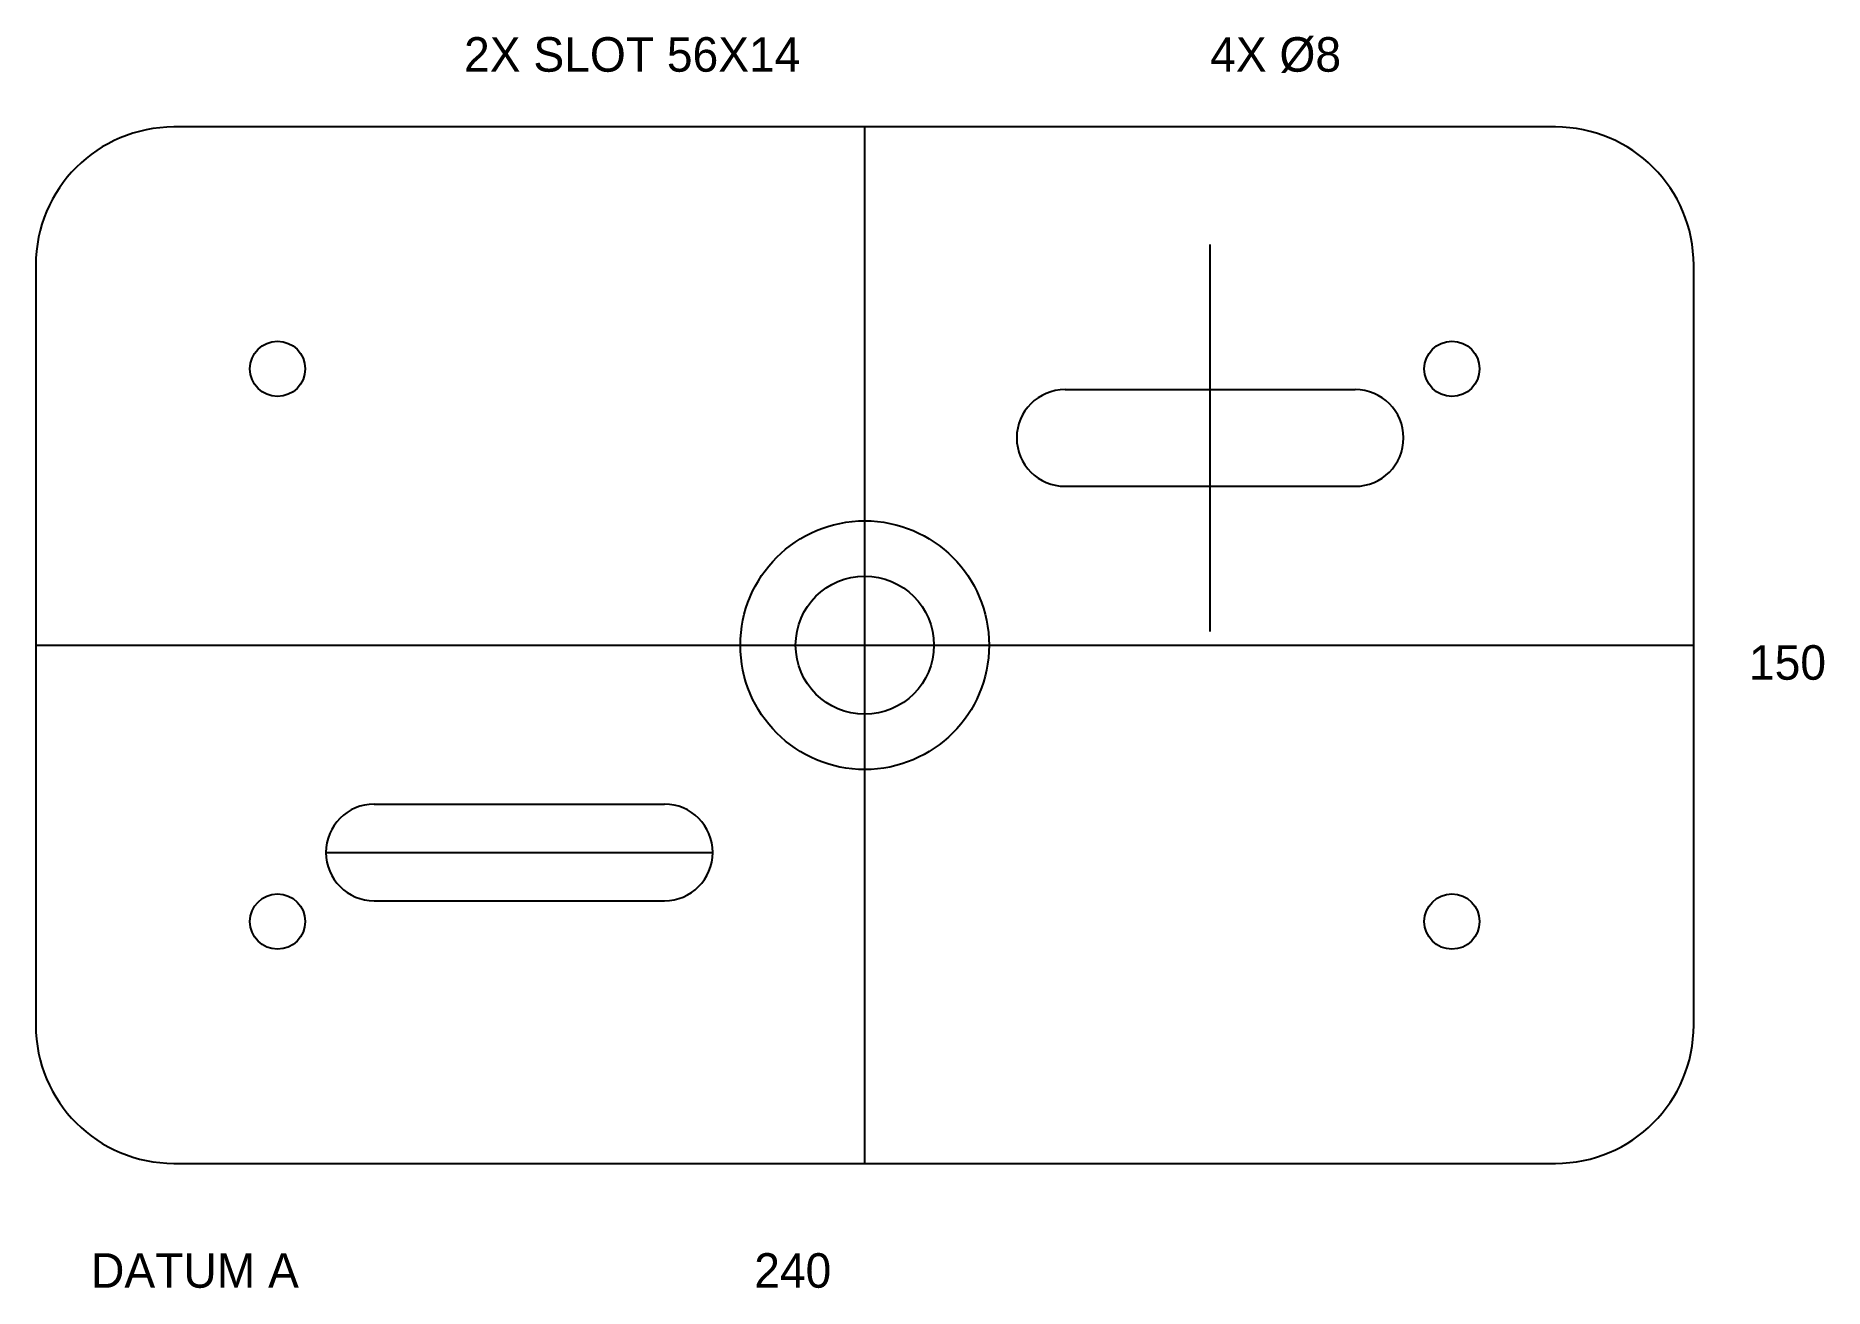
# Model space of a CAD drawing. Header units: millimetres. Extents: x 0 to 259, y -18 to 163.
import ezdxf

# ---------------------------------------------------------------- set-up
doc = ezdxf.new("R2010")
doc.units = ezdxf.units.MM
for name, color, linetype in [('CENTER', 5, 'CONTINUOUS'), ('CUT', 6, 'CONTINUOUS'), ('DIM', 2, 'CONTINUOUS'), ('HOLE', 1, 'CONTINUOUS'), ('OUTLINE', 7, 'CONTINUOUS')]:
    doc.layers.add(name, color=color, linetype=linetype)

msp = doc.modelspace()

# ---------------------------------------------------------------- linework, layer by layer
at = {"layer": 'CENTER'}
for p, q in [((120, 0), (120, 150)), ((170, 77), (170, 133)), ((0, 75), (240, 75)), ((42, 45), (98, 45))]:
    msp.add_line(p, q, dxfattribs=at)
at = {"layer": 'CUT'}
for p, q in [((149, 112), (191, 112)), ((149, 98), (191, 98)), ((49, 52), (91, 52)), ((49, 38), (91, 38))]:
    msp.add_line(p, q, dxfattribs=at)
msp.add_circle((120, 75), 18, dxfattribs=at)
for centre, start, end in [((149, 105), 90, 270), ((191, 105), 270, 90), ((49, 45), 90, 270), ((91, 45), 270, 90)]:
    msp.add_arc(centre, 7, start, end, dxfattribs=at)
at = {"layer": 'HOLE'}
for centre, radius in [((35, 115), 4), ((205, 115), 4), ((120, 75), 10), ((35, 35), 4), ((205, 35), 4)]:
    msp.add_circle(centre, radius, dxfattribs=at)
at = {"layer": 'OUTLINE'}
for p, q in [((220, 150), (20, 150)), ((0, 130), (0, 20)), ((240, 20), (240, 130)), ((20, 0), (220, 0))]:
    msp.add_line(p, q, dxfattribs=at)
for centre, start, end in [((20, 130), 90, 180), ((220, 130), 0, 90), ((20, 20), 180, 270), ((220, 20), 270, 0)]:
    msp.add_arc(centre, 20, start, end, dxfattribs=at)

# ---------------------------------------------------------------- texts
at = {"layer": 'DIM'}
for s, p in [('4X Ø8', (170, 158)), ('2X SLOT 56X14', (62, 158)), ('150', (248, 70)), ('240', (104, -18)), ('DATUM A', (8, -18))]:
    msp.add_text(s, height=5, dxfattribs=at).set_placement(p)

doc.saveas('drawing.dxf')
